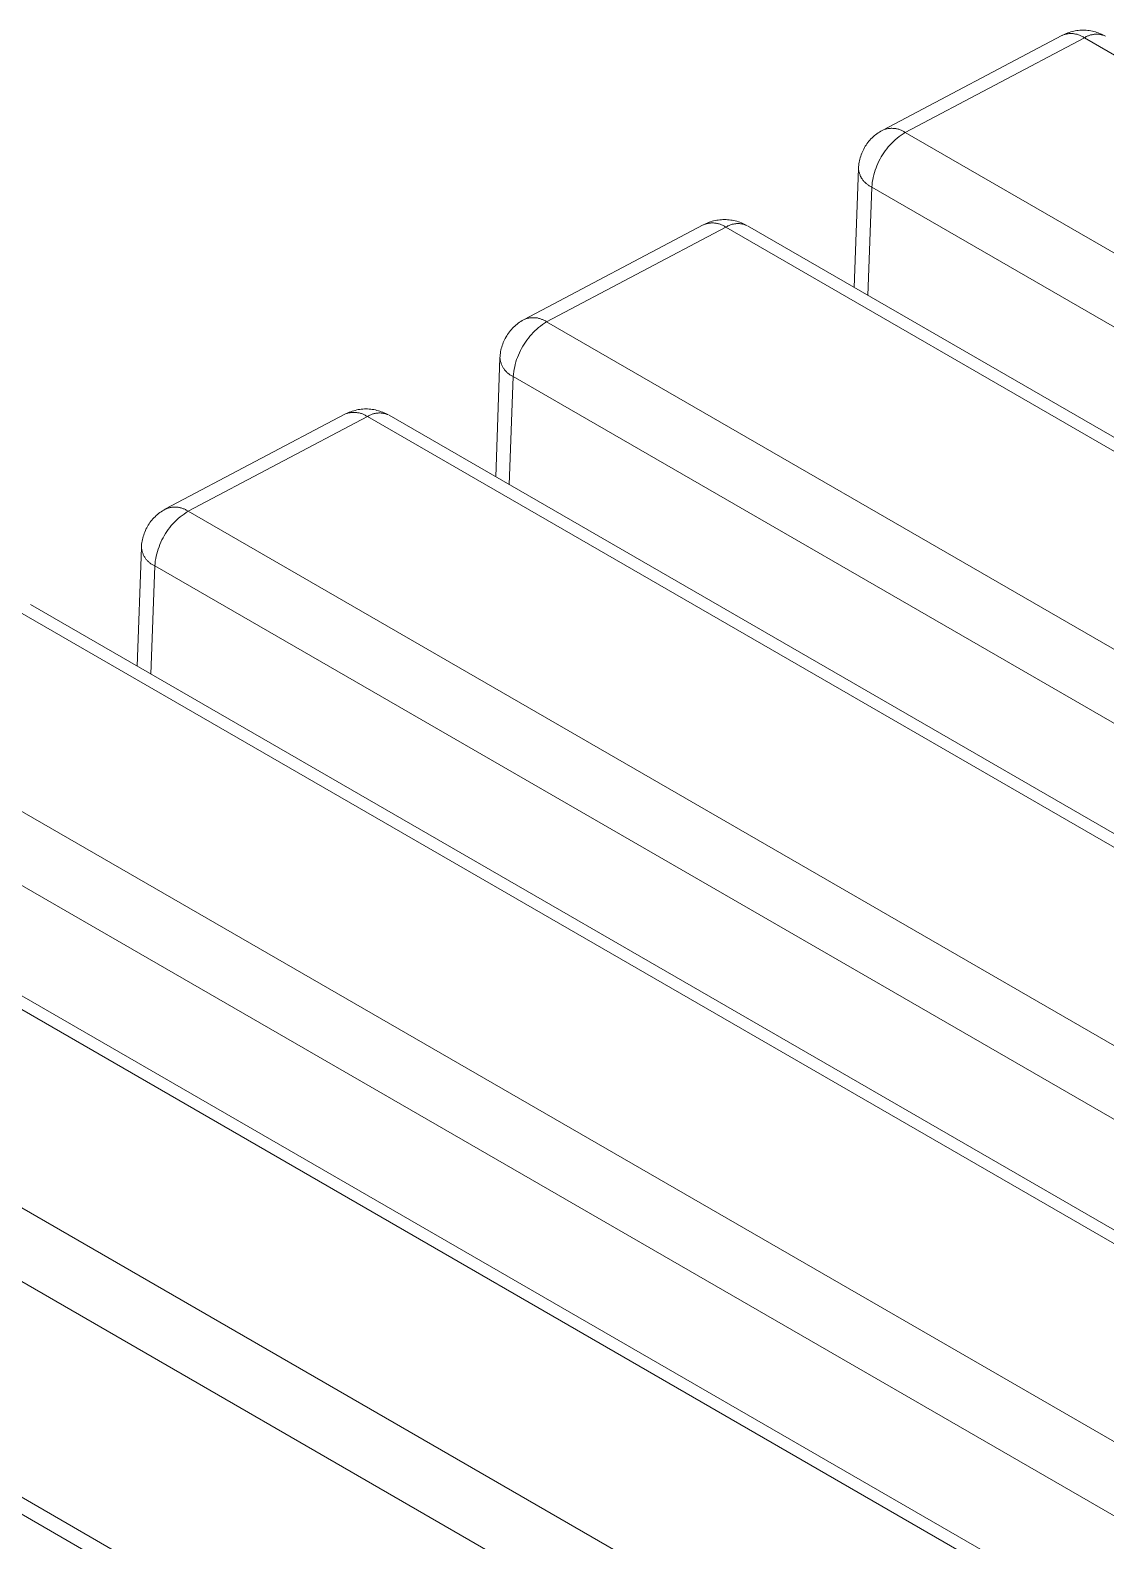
# Model space of a CAD drawing. Header units: millimetres. Extents: x -30 to 4992, y -440 to 3111.
# Drawn here: x 246.7 to 324.7, y 411.6 to 521.1 of the extents above; entities that cross this region are included whole.
import ezdxf

# ---------------------------------------------------------------- set-up
doc = ezdxf.new("R2010")
doc.units = ezdxf.units.MM
doc.layers.add('ZANO_R', color=7, linetype='Continuous', lineweight=0)

msp = doc.modelspace()

# ---------------------------------------------------------------- linework, layer by layer
at = {"layer": 'ZANO_R'}
for p, q in [((308.49, 513.89), (321.48, 520.76)), ((323.11, 520.59), (310.12, 513.72)), ((321.48, 520.76), (321.53, 520.78)), ((321.49, 520.76), (321.59, 520.81)), ((321.53, 520.78), (321.59, 520.8)), ((321.59, 520.81), (321.69, 520.86)), ((321.59, 520.8), (321.64, 520.82)), ((321.64, 520.82), (321.7, 520.83)), ((321.69, 520.86), (321.79, 520.9)), ((321.7, 520.83), (321.76, 520.85)), ((321.76, 520.85), (321.82, 520.86)), ((321.79, 520.9), (321.9, 520.94)), ((321.82, 520.86), (321.87, 520.87)), ((321.87, 520.87), (321.93, 520.88)), ((321.9, 520.94), (322.01, 520.98)), ((321.93, 520.88), (321.99, 520.89)), ((321.99, 520.89), (322.05, 520.89)), ((322.01, 520.98), (322.12, 521.01)), ((322.05, 520.89), (322.11, 520.89)), ((322.11, 520.89), (322.17, 520.89)), ((322.12, 521.01), (322.23, 521.04)), ((322.17, 520.89), (322.23, 520.89)), ((322.23, 521.04), (322.34, 521.07)), ((322.23, 520.89), (322.29, 520.89)), ((322.29, 520.89), (322.35, 520.88)), ((322.34, 521.07), (322.45, 521.09)), ((322.35, 520.88), (322.4, 520.87)), ((322.4, 520.87), (322.46, 520.86)), ((322.45, 521.09), (322.56, 521.11)), ((322.46, 520.86), (322.52, 520.85)), ((322.52, 520.85), (322.58, 520.84)), ((322.56, 521.11), (322.67, 521.12)), ((322.58, 520.84), (322.63, 520.82)), ((322.63, 520.82), (322.69, 520.8)), ((322.67, 521.12), (322.79, 521.13)), ((322.69, 520.8), (322.75, 520.78)), ((322.75, 520.78), (322.8, 520.76)), ((322.79, 521.13), (322.9, 521.14)), ((322.8, 520.76), (322.86, 520.74)), ((322.86, 520.74), (322.91, 520.71)), ((322.9, 521.14), (323.01, 521.14)), ((322.91, 520.71), (322.96, 520.68)), ((322.96, 520.68), (323.01, 520.65)), ((323.01, 521.14), (323.13, 521.14)), ((323.01, 520.65), (323.06, 520.62)), ((323.06, 520.62), (323.11, 520.59)), ((323.16, 520.62), (323.11, 520.59)), ((1154.46, 40.61), (323.11, 520.59)), ((323.13, 521.14), (323.24, 521.13)), ((323.21, 520.65), (323.16, 520.62)), ((323.25, 520.67), (323.21, 520.65)), ((323.24, 521.13), (323.35, 521.12)), ((323.3, 520.7), (323.25, 520.67)), ((323.35, 520.72), (323.3, 520.7)), ((323.35, 521.12), (323.46, 521.11)), ((323.41, 520.74), (323.35, 520.72)), ((323.46, 520.76), (323.41, 520.74)), ((323.46, 521.11), (323.58, 521.09)), ((323.51, 520.77), (323.46, 520.76)), ((323.56, 520.79), (323.51, 520.77)), ((323.62, 520.8), (323.56, 520.79)), ((323.58, 521.09), (323.69, 521.07)), ((323.67, 520.81), (323.62, 520.8)), ((323.72, 520.82), (323.67, 520.81)), ((323.69, 521.07), (323.8, 521.04)), ((323.78, 520.83), (323.72, 520.82)), ((323.83, 520.84), (323.78, 520.83)), ((323.8, 521.04), (323.91, 521.01)), ((323.89, 520.84), (323.83, 520.84)), ((323.94, 520.85), (323.89, 520.84)), ((323.91, 521.01), (324.02, 520.98)), ((324, 520.85), (323.94, 520.85)), ((324.05, 520.84), (324, 520.85)), ((324.02, 520.98), (324.12, 520.94)), ((324.11, 520.84), (324.05, 520.84)), ((324.16, 520.84), (324.11, 520.84)), ((324.12, 520.94), (324.23, 520.9)), ((324.22, 520.83), (324.16, 520.84)), ((324.27, 520.82), (324.22, 520.83)), ((324.23, 520.9), (324.34, 520.86)), ((324.33, 520.81), (324.27, 520.82)), ((324.38, 520.8), (324.33, 520.81)), ((324.34, 520.86), (324.44, 520.81)), ((324.43, 520.78), (324.38, 520.8)), ((324.49, 520.77), (324.43, 520.78)), ((324.44, 520.81), (324.54, 520.76)), ((324.54, 520.75), (324.49, 520.77)), ((324.54, 520.76), (324.64, 520.71)), ((324.59, 520.73), (324.54, 520.75)), ((324.64, 520.71), (324.59, 520.73)), ((308.25, 513.75), (308.35, 513.81)), ((308.35, 513.81), (308.45, 513.87)), ((308.45, 513.87), (308.5, 513.89)), ((308.5, 513.89), (308.55, 513.91)), ((308.55, 513.91), (308.6, 513.93)), ((308.6, 513.93), (308.66, 513.95)), ((308.66, 513.95), (308.71, 513.97)), ((308.71, 513.97), (308.77, 513.98)), ((308.77, 513.98), (308.82, 513.99)), ((308.82, 513.99), (308.88, 514)), ((308.88, 514), (308.94, 514.01)), ((308.94, 514.01), (308.99, 514.02)), ((308.99, 514.02), (309.05, 514.02)), ((309.05, 514.02), (309.1, 514.03)), ((309.1, 514.03), (309.16, 514.03)), ((309.16, 514.03), (309.22, 514.02)), ((309.22, 514.02), (309.27, 514.02)), ((309.27, 514.02), (309.33, 514.02)), ((309.33, 514.02), (309.39, 514.01)), ((309.39, 514.01), (309.44, 514)), ((309.44, 514), (309.5, 513.99)), ((309.5, 513.99), (309.55, 513.98)), ((309.55, 513.98), (309.61, 513.96)), ((309.61, 513.96), (309.66, 513.95)), ((309.66, 513.95), (309.72, 513.93)), ((309.72, 513.93), (309.77, 513.91)), ((309.77, 513.91), (309.82, 513.89)), ((309.82, 513.89), (309.87, 513.86)), ((309.87, 513.86), (309.92, 513.84)), ((309.92, 513.84), (309.97, 513.81)), ((309.97, 513.81), (310.02, 513.78)), ((310.02, 513.78), (310.07, 513.75)), ((307.17, 512.62), (307.23, 512.72)), ((307.23, 512.72), (307.29, 512.81)), ((307.29, 512.81), (307.35, 512.9)), ((307.35, 512.9), (307.42, 513)), ((307.42, 513), (307.49, 513.08)), ((307.49, 513.08), (307.57, 513.17)), ((307.57, 513.17), (307.64, 513.25)), ((307.64, 513.25), (307.72, 513.33)), ((307.72, 513.33), (307.8, 513.41)), ((307.8, 513.41), (307.89, 513.49)), ((307.89, 513.49), (307.98, 513.56)), ((307.98, 513.56), (308.07, 513.63)), ((308.07, 513.63), (308.16, 513.69)), ((308.16, 513.69), (308.25, 513.75)), ((308.9, 512.68), (308.79, 512.54)), ((309.02, 512.81), (308.9, 512.68)), ((309.15, 512.94), (309.02, 512.81)), ((309.27, 513.07), (309.15, 512.94)), ((309.4, 513.19), (309.27, 513.07)), ((309.54, 513.31), (309.4, 513.19)), ((309.68, 513.42), (309.54, 513.31)), ((309.82, 513.52), (309.68, 513.42)), ((309.97, 513.63), (309.82, 513.52)), ((310.12, 513.72), (309.97, 513.63)), ((310.07, 513.75), (310.12, 513.72)), ((310.12, 513.72), (1141.47, 33.74)), ((306.79, 511.56), (306.81, 511.67)), ((306.81, 511.67), (306.83, 511.78)), ((306.83, 511.78), (306.86, 511.89)), ((306.86, 511.89), (306.9, 512)), ((306.9, 512), (306.93, 512.11)), ((306.93, 512.11), (306.97, 512.21)), ((306.97, 512.21), (307.02, 512.32)), ((307.02, 512.32), (307.07, 512.42)), ((307.07, 512.42), (307.12, 512.52)), ((307.12, 512.52), (307.17, 512.62)), ((308.22, 511.64), (308.14, 511.48)), ((308.3, 511.8), (308.22, 511.64)), ((308.39, 511.95), (308.3, 511.8)), ((308.48, 512.11), (308.39, 511.95)), ((308.58, 512.25), (308.48, 512.11)), ((308.68, 512.4), (308.58, 512.25)), ((308.79, 512.54), (308.68, 512.4)), ((306.43, 502.48), (306.74, 511.1)), ((306.74, 511.23), (306.76, 511.34)), ((306.74, 511.11), (306.74, 511.23)), ((306.74, 511.06), (306.74, 511.11)), ((306.75, 511.01), (306.74, 511.06)), ((306.76, 510.95), (306.75, 511.01)), ((306.76, 511.34), (306.77, 511.45)), ((306.77, 510.9), (306.76, 510.95)), ((306.77, 511.45), (306.79, 511.56)), ((306.78, 510.84), (306.77, 510.9)), ((306.8, 510.79), (306.78, 510.84)), ((306.81, 510.74), (306.8, 510.79)), ((306.83, 510.69), (306.81, 510.74)), ((306.85, 510.64), (306.83, 510.69)), ((306.87, 510.59), (306.85, 510.64)), ((306.89, 510.54), (306.87, 510.59)), ((306.92, 510.49), (306.89, 510.54)), ((306.94, 510.44), (306.92, 510.49)), ((307.85, 510.64), (307.8, 510.46)), ((307.89, 510.81), (307.85, 510.64)), ((307.95, 510.98), (307.89, 510.81)), ((308.01, 511.15), (307.95, 510.98)), ((308.07, 511.31), (308.01, 511.15)), ((308.14, 511.48), (308.07, 511.31)), ((306.97, 510.39), (306.94, 510.44)), ((307, 510.35), (306.97, 510.39)), ((307.03, 510.3), (307, 510.35)), ((307.06, 510.26), (307.03, 510.3)), ((307.1, 510.22), (307.06, 510.26)), ((307.13, 510.17), (307.1, 510.22)), ((307.17, 510.13), (307.13, 510.17)), ((307.21, 510.1), (307.17, 510.13)), ((307.25, 510.06), (307.21, 510.1)), ((307.29, 510.02), (307.25, 510.06)), ((307.33, 509.99), (307.29, 510.02)), ((307.37, 509.95), (307.33, 509.99)), ((307.42, 509.92), (307.37, 509.95)), ((307.46, 509.89), (307.42, 509.92)), ((307.7, 509.76), (307.42, 501.91)), ((307.51, 509.86), (307.46, 509.89)), ((307.55, 509.83), (307.51, 509.86)), ((307.6, 509.81), (307.55, 509.83)), ((307.65, 509.78), (307.6, 509.81)), ((307.7, 509.76), (307.65, 509.78)), ((307.72, 509.94), (307.7, 509.76)), ((1139.05, 29.78), (307.7, 509.76)), ((307.74, 510.11), (307.72, 509.94)), ((307.77, 510.29), (307.74, 510.11)), ((307.8, 510.46), (307.77, 510.29)), ((295.81, 507.17), (295.91, 507.21)), ((295.91, 507.21), (296.02, 507.24)), ((296.02, 507.24), (296.13, 507.28)), ((296.13, 507.28), (296.24, 507.31)), ((296.24, 507.31), (296.35, 507.33)), ((296.35, 507.33), (296.46, 507.35)), ((296.46, 507.35), (296.57, 507.37)), ((296.57, 507.37), (296.69, 507.38)), ((296.69, 507.38), (296.8, 507.39)), ((296.8, 507.39), (296.91, 507.4)), ((296.91, 507.4), (297.03, 507.4)), ((297.03, 507.4), (297.14, 507.4)), ((297.14, 507.4), (297.25, 507.39)), ((297.25, 507.39), (297.37, 507.39)), ((297.37, 507.39), (297.48, 507.37)), ((297.48, 507.37), (297.59, 507.35)), ((297.59, 507.35), (297.7, 507.33)), ((297.7, 507.33), (297.81, 507.31)), ((297.81, 507.31), (297.92, 507.28)), ((297.92, 507.28), (298.03, 507.25)), ((298.03, 507.25), (298.14, 507.21)), ((298.14, 507.21), (298.25, 507.17)), ((282.51, 500.16), (295.49, 507.02)), ((297.13, 506.85), (284.13, 499.99)), ((295.49, 507.02), (295.55, 507.04)), ((295.5, 507.03), (295.6, 507.08)), ((295.55, 507.04), (295.6, 507.06)), ((295.6, 507.08), (295.7, 507.12)), ((295.6, 507.06), (295.66, 507.08)), ((295.66, 507.08), (295.72, 507.1)), ((295.7, 507.12), (295.81, 507.17)), ((295.72, 507.1), (295.77, 507.11)), ((295.77, 507.11), (295.83, 507.13)), ((295.83, 507.13), (295.89, 507.14)), ((295.89, 507.14), (295.95, 507.14)), ((295.95, 507.14), (296.01, 507.15)), ((296.01, 507.15), (296.07, 507.16)), ((296.07, 507.16), (296.12, 507.16)), ((296.12, 507.16), (296.18, 507.16)), ((296.18, 507.16), (296.24, 507.16)), ((296.24, 507.16), (296.3, 507.15)), ((296.3, 507.15), (296.36, 507.15)), ((296.36, 507.15), (296.42, 507.14)), ((296.42, 507.14), (296.48, 507.13)), ((296.48, 507.13), (296.53, 507.12)), ((296.53, 507.12), (296.59, 507.1)), ((296.59, 507.1), (296.65, 507.09)), ((296.65, 507.09), (296.71, 507.07)), ((296.71, 507.07), (296.76, 507.05)), ((296.76, 507.05), (296.82, 507.02)), ((296.82, 507.02), (296.87, 507)), ((296.87, 507), (296.92, 506.98)), ((296.92, 506.98), (296.97, 506.95)), ((296.97, 506.95), (297.03, 506.92)), ((297.03, 506.92), (297.08, 506.89)), ((297.08, 506.89), (297.13, 506.85)), ((297.17, 506.88), (297.13, 506.85)), ((1128.48, 26.87), (297.13, 506.85)), ((297.22, 506.91), (297.17, 506.88)), ((297.27, 506.94), (297.22, 506.91)), ((297.32, 506.96), (297.27, 506.94)), ((297.37, 506.98), (297.32, 506.96)), ((297.42, 507), (297.37, 506.98)), ((297.47, 507.02), (297.42, 507)), ((297.52, 507.04), (297.47, 507.02)), ((297.58, 507.06), (297.52, 507.04)), ((297.63, 507.07), (297.58, 507.06)), ((297.68, 507.08), (297.63, 507.07)), ((297.74, 507.09), (297.68, 507.08)), ((297.79, 507.1), (297.74, 507.09)), ((297.85, 507.1), (297.79, 507.1)), ((297.9, 507.11), (297.85, 507.1)), ((297.96, 507.11), (297.9, 507.11)), ((298.01, 507.11), (297.96, 507.11)), ((298.07, 507.11), (298.01, 507.11)), ((298.12, 507.11), (298.07, 507.11)), ((298.18, 507.1), (298.12, 507.11)), ((298.23, 507.09), (298.18, 507.1)), ((298.29, 507.09), (298.23, 507.09)), ((298.25, 507.17), (298.35, 507.12)), ((298.34, 507.07), (298.29, 507.09)), ((298.39, 507.06), (298.34, 507.07)), ((298.35, 507.12), (298.45, 507.08)), ((298.45, 507.05), (298.39, 507.06)), ((298.45, 507.08), (298.55, 507.03)), ((298.5, 507.03), (298.45, 507.05)), ((298.55, 507.01), (298.5, 507.03)), ((298.55, 507.03), (298.65, 506.97)), ((298.6, 506.99), (298.55, 507.01)), ((298.65, 506.97), (298.6, 506.99)), ((298.7, 506.95), (1130, 26.99)), ((281.66, 499.52), (281.74, 499.6)), ((281.74, 499.6), (281.82, 499.68)), ((281.82, 499.68), (281.9, 499.75)), ((281.9, 499.75), (281.99, 499.82)), ((281.99, 499.82), (282.08, 499.89)), ((282.08, 499.89), (282.17, 499.96)), ((282.17, 499.96), (282.27, 500.02)), ((282.27, 500.02), (282.36, 500.08)), ((282.36, 500.08), (282.46, 500.13)), ((282.46, 500.13), (282.51, 500.16)), ((282.51, 500.16), (282.57, 500.18)), ((282.57, 500.18), (282.62, 500.2)), ((282.62, 500.2), (282.67, 500.22)), ((282.67, 500.22), (282.73, 500.23)), ((282.73, 500.23), (282.78, 500.25)), ((282.78, 500.25), (282.84, 500.26)), ((282.84, 500.26), (282.89, 500.27)), ((282.89, 500.27), (282.95, 500.28)), ((282.95, 500.28), (283.01, 500.28)), ((283.01, 500.28), (283.06, 500.29)), ((283.06, 500.29), (283.12, 500.29)), ((283.12, 500.29), (283.18, 500.29)), ((283.18, 500.29), (283.23, 500.29)), ((283.23, 500.29), (283.29, 500.29)), ((283.29, 500.29), (283.35, 500.28)), ((283.35, 500.28), (283.4, 500.28)), ((283.4, 500.28), (283.46, 500.27)), ((283.55, 499.57), (283.42, 499.46)), ((283.46, 500.27), (283.51, 500.26)), ((283.51, 500.26), (283.57, 500.24)), ((283.69, 499.68), (283.55, 499.57)), ((283.57, 500.24), (283.62, 500.23)), ((283.62, 500.23), (283.68, 500.21)), ((283.68, 500.21), (283.73, 500.19)), ((283.84, 499.79), (283.69, 499.68)), ((283.73, 500.19), (283.78, 500.17)), ((283.78, 500.17), (283.84, 500.15)), ((283.84, 500.15), (283.89, 500.13)), ((283.98, 499.89), (283.84, 499.79)), ((283.89, 500.13), (283.94, 500.1)), ((283.94, 500.1), (283.99, 500.08)), ((284.13, 499.99), (283.98, 499.89)), ((283.99, 500.08), (284.04, 500.05)), ((284.04, 500.05), (284.09, 500.02)), ((284.09, 500.02), (284.13, 499.99)), ((284.13, 499.99), (1115.48, 20.01)), ((280.95, 498.37), (280.99, 498.48)), ((280.99, 498.48), (281.03, 498.58)), ((281.03, 498.58), (281.08, 498.69)), ((281.08, 498.69), (281.13, 498.79)), ((281.13, 498.79), (281.19, 498.89)), ((281.19, 498.89), (281.24, 498.98)), ((281.24, 498.98), (281.3, 499.08)), ((281.3, 499.08), (281.37, 499.17)), ((281.37, 499.17), (281.44, 499.26)), ((281.44, 499.26), (281.51, 499.35)), ((281.51, 499.35), (281.58, 499.43)), ((281.58, 499.43), (281.66, 499.52)), ((282.59, 498.52), (282.5, 498.37)), ((282.7, 498.67), (282.59, 498.52)), ((282.81, 498.81), (282.7, 498.67)), ((282.92, 498.95), (282.81, 498.81)), ((283.04, 499.08), (282.92, 498.95)), ((283.16, 499.21), (283.04, 499.08)), ((283.29, 499.33), (283.16, 499.21)), ((283.42, 499.46), (283.29, 499.33)), ((280.44, 488.75), (280.75, 497.37)), ((280.75, 497.38), (280.76, 497.49)), ((280.76, 497.32), (280.75, 497.38)), ((280.76, 497.49), (280.77, 497.6)), ((280.77, 497.6), (280.78, 497.72)), ((280.78, 497.72), (280.8, 497.83)), ((280.8, 497.83), (280.82, 497.94)), ((280.82, 497.94), (280.85, 498.05)), ((280.85, 498.05), (280.88, 498.16)), ((280.88, 498.16), (280.91, 498.27)), ((280.91, 498.27), (280.95, 498.37)), ((282.02, 497.41), (281.96, 497.25)), ((282.09, 497.58), (282.02, 497.41)), ((282.16, 497.74), (282.09, 497.58)), ((282.23, 497.91), (282.16, 497.74)), ((282.32, 498.06), (282.23, 497.91)), ((282.4, 498.22), (282.32, 498.06)), ((282.5, 498.37), (282.4, 498.22)), ((280.76, 497.27), (280.76, 497.32)), ((280.77, 497.22), (280.76, 497.27)), ((280.78, 497.16), (280.77, 497.22)), ((280.8, 497.11), (280.78, 497.16)), ((280.81, 497.06), (280.8, 497.11)), ((280.83, 497.01), (280.81, 497.06)), ((280.84, 496.95), (280.83, 497.01)), ((280.86, 496.9), (280.84, 496.95)), ((280.88, 496.85), (280.86, 496.9)), ((280.91, 496.8), (280.88, 496.85)), ((280.93, 496.75), (280.91, 496.8)), ((280.96, 496.71), (280.93, 496.75)), ((280.99, 496.66), (280.96, 496.71)), ((281.01, 496.61), (280.99, 496.66)), ((281.05, 496.57), (281.01, 496.61)), ((281.08, 496.52), (281.05, 496.57)), ((281.11, 496.48), (281.08, 496.52)), ((281.15, 496.44), (281.11, 496.48)), ((281.18, 496.4), (281.15, 496.44)), ((281.22, 496.36), (281.18, 496.4)), ((281.26, 496.32), (281.22, 496.36)), ((281.3, 496.29), (281.26, 496.32)), ((281.34, 496.25), (281.3, 496.29)), ((281.39, 496.22), (281.34, 496.25)), ((281.75, 496.38), (281.73, 496.2)), ((281.78, 496.56), (281.75, 496.38)), ((281.82, 496.73), (281.78, 496.56)), ((281.86, 496.9), (281.82, 496.73)), ((281.91, 497.08), (281.86, 496.9)), ((281.96, 497.25), (281.91, 497.08)), ((281.43, 496.19), (281.39, 496.22)), ((281.47, 496.15), (281.43, 496.19)), ((281.71, 496.02), (281.43, 488.18)), ((281.52, 496.13), (281.47, 496.15)), ((281.57, 496.1), (281.52, 496.13)), ((281.62, 496.07), (281.57, 496.1)), ((281.66, 496.05), (281.62, 496.07)), ((281.71, 496.02), (281.66, 496.05)), ((281.73, 496.2), (281.71, 496.02)), ((1113.06, 16.04), (281.71, 496.02)), ((256.52, 486.42), (269.51, 493.29)), ((271.14, 493.12), (258.15, 486.25)), ((269.51, 493.29), (269.62, 493.34)), ((269.51, 493.29), (269.56, 493.31)), ((269.56, 493.31), (269.62, 493.33)), ((269.62, 493.34), (269.72, 493.39)), ((269.62, 493.33), (269.67, 493.35)), ((269.67, 493.35), (269.73, 493.36)), ((269.72, 493.39), (269.82, 493.43)), ((269.73, 493.36), (269.79, 493.38)), ((269.79, 493.38), (269.85, 493.39)), ((269.82, 493.43), (269.93, 493.47)), ((269.85, 493.39), (269.9, 493.4)), ((269.9, 493.4), (269.96, 493.41)), ((269.93, 493.47), (270.04, 493.51)), ((269.96, 493.41), (270.02, 493.42)), ((270.02, 493.42), (270.08, 493.42)), ((270.04, 493.51), (270.15, 493.54)), ((270.08, 493.42), (270.14, 493.42)), ((270.14, 493.42), (270.2, 493.42)), ((270.15, 493.54), (270.25, 493.57)), ((270.2, 493.42), (270.26, 493.42)), ((270.25, 493.57), (270.37, 493.6)), ((270.26, 493.42), (270.32, 493.42)), ((270.32, 493.42), (270.37, 493.41)), ((270.37, 493.6), (270.48, 493.62)), ((270.37, 493.41), (270.43, 493.4)), ((270.43, 493.4), (270.49, 493.39)), ((270.48, 493.62), (270.59, 493.64)), ((270.49, 493.39), (270.55, 493.38)), ((270.55, 493.38), (270.61, 493.37)), ((270.59, 493.64), (270.7, 493.65)), ((270.61, 493.37), (270.66, 493.35)), ((270.66, 493.35), (270.72, 493.33)), ((270.7, 493.65), (270.81, 493.66)), ((270.72, 493.33), (270.78, 493.31)), ((270.78, 493.31), (270.83, 493.29)), ((270.81, 493.66), (270.93, 493.67)), ((270.83, 493.29), (270.88, 493.27)), ((270.88, 493.27), (270.94, 493.24)), ((270.93, 493.67), (271.04, 493.67)), ((270.94, 493.24), (270.99, 493.21)), ((270.99, 493.21), (271.04, 493.18)), ((271.04, 493.67), (271.15, 493.67)), ((271.04, 493.18), (271.09, 493.15)), ((271.09, 493.15), (271.14, 493.12)), ((271.19, 493.15), (271.14, 493.12)), ((1102.49, 13.14), (271.14, 493.12)), ((271.15, 493.67), (271.27, 493.66)), ((271.23, 493.18), (271.19, 493.15)), ((271.28, 493.2), (271.23, 493.18)), ((271.27, 493.66), (271.38, 493.65)), ((271.33, 493.23), (271.28, 493.2)), ((271.38, 493.25), (271.33, 493.23)), ((271.38, 493.65), (271.49, 493.64)), ((271.43, 493.27), (271.38, 493.25)), ((271.49, 493.29), (271.43, 493.27)), ((271.49, 493.64), (271.61, 493.62)), ((271.54, 493.31), (271.49, 493.29)), ((271.59, 493.32), (271.54, 493.31)), ((271.64, 493.33), (271.59, 493.32)), ((271.61, 493.62), (271.72, 493.6)), ((271.7, 493.35), (271.64, 493.33)), ((271.75, 493.36), (271.7, 493.35)), ((271.72, 493.6), (271.83, 493.57)), ((271.81, 493.36), (271.75, 493.36)), ((271.86, 493.37), (271.81, 493.36)), ((271.83, 493.57), (271.94, 493.54)), ((271.92, 493.37), (271.86, 493.37)), ((271.97, 493.38), (271.92, 493.37)), ((271.94, 493.54), (272.05, 493.51)), ((272.03, 493.38), (271.97, 493.38)), ((272.08, 493.38), (272.03, 493.38)), ((272.05, 493.51), (272.15, 493.47)), ((272.14, 493.37), (272.08, 493.38)), ((272.19, 493.37), (272.14, 493.37)), ((272.15, 493.47), (272.26, 493.43)), ((272.25, 493.36), (272.19, 493.37)), ((272.3, 493.35), (272.25, 493.36)), ((272.26, 493.43), (272.36, 493.39)), ((272.35, 493.34), (272.3, 493.35)), ((272.41, 493.33), (272.35, 493.34)), ((272.36, 493.39), (272.47, 493.34)), ((272.46, 493.31), (272.41, 493.33)), ((272.51, 493.3), (272.46, 493.31)), ((272.47, 493.34), (272.57, 493.29)), ((272.57, 493.28), (272.51, 493.3)), ((272.57, 493.29), (272.67, 493.24)), ((272.62, 493.26), (272.57, 493.28)), ((272.67, 493.24), (272.62, 493.26)), ((272.71, 493.21), (1104.02, 13.26)), ((256.38, 486.34), (256.48, 486.4)), ((256.48, 486.4), (256.53, 486.42)), ((256.53, 486.42), (256.58, 486.44)), ((256.58, 486.44), (256.63, 486.46)), ((256.63, 486.46), (256.69, 486.48)), ((256.69, 486.48), (256.74, 486.5)), ((256.74, 486.5), (256.8, 486.51)), ((256.8, 486.51), (256.85, 486.52)), ((256.85, 486.52), (256.91, 486.53)), ((256.91, 486.53), (256.96, 486.54)), ((256.96, 486.54), (257.02, 486.55)), ((257.02, 486.55), (257.08, 486.55)), ((257.08, 486.55), (257.13, 486.56)), ((257.13, 486.56), (257.19, 486.56)), ((257.19, 486.56), (257.25, 486.56)), ((257.25, 486.56), (257.3, 486.55)), ((257.3, 486.55), (257.36, 486.55)), ((257.36, 486.55), (257.42, 486.54)), ((257.42, 486.54), (257.47, 486.53)), ((257.47, 486.53), (257.53, 486.52)), ((257.53, 486.52), (257.58, 486.51)), ((257.58, 486.51), (257.64, 486.49)), ((257.64, 486.49), (257.69, 486.48)), ((257.69, 486.48), (257.75, 486.46)), ((257.75, 486.46), (257.8, 486.44)), ((257.8, 486.44), (257.85, 486.42)), ((257.85, 486.42), (257.9, 486.4)), ((257.9, 486.4), (257.95, 486.37)), ((255.26, 485.25), (255.32, 485.34)), ((255.32, 485.34), (255.38, 485.44)), ((255.38, 485.44), (255.45, 485.53)), ((255.45, 485.53), (255.52, 485.61)), ((255.52, 485.61), (255.6, 485.7)), ((255.6, 485.7), (255.67, 485.78)), ((255.67, 485.78), (255.75, 485.86)), ((255.75, 485.86), (255.83, 485.94)), ((255.83, 485.94), (255.92, 486.02)), ((255.92, 486.02), (256.01, 486.09)), ((256.01, 486.09), (256.1, 486.16)), ((256.1, 486.16), (256.19, 486.22)), ((256.19, 486.22), (256.28, 486.28)), ((256.28, 486.28), (256.38, 486.34)), ((257.05, 485.34), (256.93, 485.21)), ((257.17, 485.47), (257.05, 485.34)), ((257.3, 485.6), (257.17, 485.47)), ((257.43, 485.72), (257.3, 485.6)), ((257.57, 485.84), (257.43, 485.72)), ((257.71, 485.95), (257.57, 485.84)), ((257.85, 486.05), (257.71, 485.95)), ((258, 486.16), (257.85, 486.05)), ((257.95, 486.37), (258, 486.34)), ((258, 486.34), (258.05, 486.31)), ((258.15, 486.25), (258, 486.16)), ((258.05, 486.31), (258.1, 486.28)), ((258.1, 486.28), (258.15, 486.25)), ((258.15, 486.25), (1089.5, 6.27)), ((254.82, 484.09), (254.84, 484.2)), ((254.84, 484.2), (254.86, 484.31)), ((254.86, 484.31), (254.89, 484.42)), ((254.89, 484.42), (254.93, 484.53)), ((254.93, 484.53), (254.96, 484.64)), ((254.96, 484.64), (255, 484.74)), ((255, 484.74), (255.05, 484.85)), ((255.05, 484.85), (255.09, 484.95)), ((255.09, 484.95), (255.15, 485.05)), ((255.15, 485.05), (255.2, 485.15)), ((255.2, 485.15), (255.26, 485.25)), ((256.33, 484.33), (256.25, 484.17)), ((256.42, 484.48), (256.33, 484.33)), ((256.51, 484.64), (256.42, 484.48)), ((256.61, 484.79), (256.51, 484.64)), ((256.71, 484.93), (256.61, 484.79)), ((256.82, 485.07), (256.71, 484.93)), ((256.93, 485.21), (256.82, 485.07)), ((254.46, 475.01), (254.77, 483.63)), ((254.77, 483.76), (254.78, 483.87)), ((254.77, 483.64), (254.77, 483.76)), ((254.77, 483.59), (254.77, 483.64)), ((254.78, 483.54), (254.77, 483.59)), ((254.78, 483.87), (254.8, 483.98)), ((254.79, 483.48), (254.78, 483.54)), ((254.8, 483.43), (254.79, 483.48)), ((254.8, 483.98), (254.82, 484.09)), ((254.81, 483.38), (254.8, 483.43)), ((254.82, 483.32), (254.81, 483.38)), ((254.84, 483.27), (254.82, 483.32)), ((254.86, 483.22), (254.84, 483.27)), ((254.88, 483.17), (254.86, 483.22)), ((254.9, 483.12), (254.88, 483.17)), ((254.92, 483.07), (254.9, 483.12)), ((255.88, 483.17), (255.83, 483)), ((255.92, 483.34), (255.88, 483.17)), ((255.98, 483.51), (255.92, 483.34)), ((256.04, 483.68), (255.98, 483.51)), ((256.1, 483.85), (256.04, 483.68)), ((256.17, 484.01), (256.1, 483.85)), ((256.25, 484.17), (256.17, 484.01)), ((254.95, 483.02), (254.92, 483.07)), ((254.97, 482.97), (254.95, 483.02)), ((255, 482.92), (254.97, 482.97)), ((255.03, 482.88), (255, 482.92)), ((255.06, 482.83), (255.03, 482.88)), ((255.09, 482.79), (255.06, 482.83)), ((255.13, 482.75), (255.09, 482.79)), ((255.16, 482.71), (255.13, 482.75)), ((255.2, 482.67), (255.16, 482.71)), ((255.24, 482.63), (255.2, 482.67)), ((255.28, 482.59), (255.24, 482.63)), ((255.32, 482.55), (255.28, 482.59)), ((255.36, 482.52), (255.32, 482.55)), ((255.4, 482.48), (255.36, 482.52)), ((255.44, 482.45), (255.4, 482.48)), ((255.49, 482.42), (255.44, 482.45)), ((255.73, 482.29), (255.45, 474.44)), ((255.54, 482.39), (255.49, 482.42)), ((255.58, 482.36), (255.54, 482.39)), ((255.63, 482.34), (255.58, 482.36)), ((255.68, 482.31), (255.63, 482.34)), ((255.73, 482.29), (255.68, 482.31)), ((255.75, 482.47), (255.73, 482.29)), ((1087.08, 2.31), (255.73, 482.29)), ((255.77, 482.64), (255.75, 482.47)), ((255.8, 482.82), (255.77, 482.64)), ((255.83, 483), (255.8, 482.82)), ((1076.5, -0.6), (245.15, 479.39)), ((246.73, 479.48), (1078.03, -0.48)), ((232.16, 472.52), (1063.51, -7.46)), ((1061.09, -11.42), (229.74, 468.56)), ((1050.52, -14.33), (219.17, 465.65)), ((220.74, 465.74), (1052.05, -14.21)), ((206.18, 458.78), (1037.53, -21.2)), ((1035.11, -25.16), (203.76, 454.82)), ((203.21, 439.5), (1034.56, -40.48)), ((1035.21, -42.08), (203.9, 437.87))]:
    msp.add_line(p, q, dxfattribs=at)

doc.saveas('drawing.dxf')
